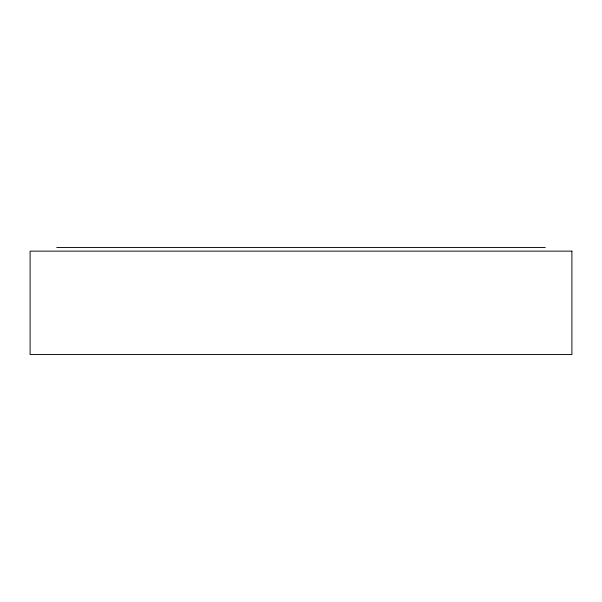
<?xml version="1.0" encoding="UTF-8"?>
<svg xmlns="http://www.w3.org/2000/svg" width="602" height="602" viewBox="0 0 602 602"><rect width="100%" height="100%" fill="white"/><g stroke="black" fill="none" stroke-linecap="round" stroke-linejoin="round"><path stroke-width="0.9" d="M56.701 247.46L545.261 247.46M571.9 251.132L30.1 251.132L30.1 354.54L571.9 354.54L571.9 251.132"/></g></svg>
